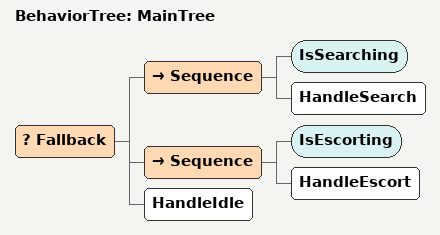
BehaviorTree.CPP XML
<root BTCPP_format="4">
    <BehaviorTree ID="MainTree">
        <Fallback>
            <Sequence>
                <IsSearching/>
                <HandleSearch/>
            </Sequence>
            <Sequence>
                <IsEscorting/>
                <HandleEscort/>
            </Sequence>
            <HandleIdle/>
        </Fallback>
    </BehaviorTree>
</root>
